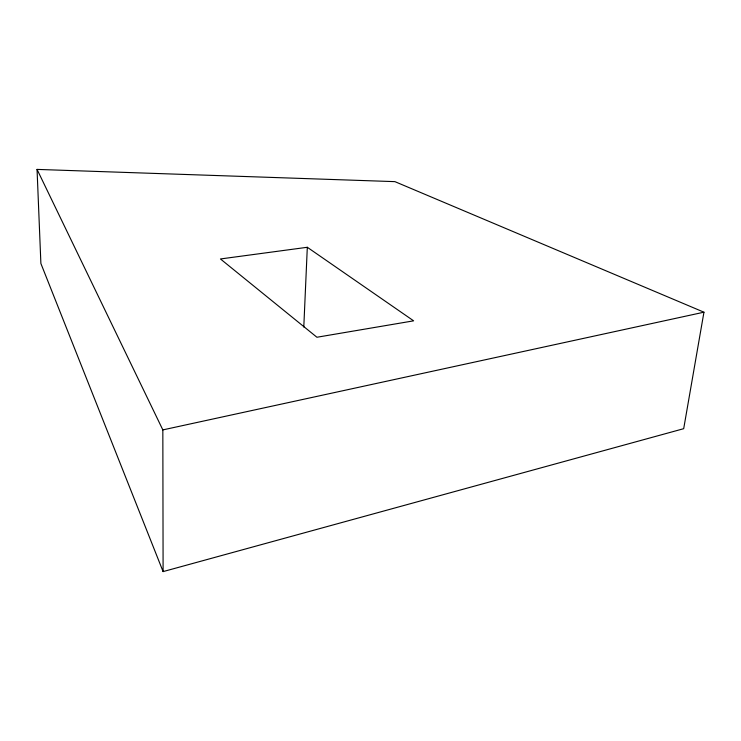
<?xml version="1.0" encoding="UTF-8"?>
<svg xmlns="http://www.w3.org/2000/svg" width="741" height="741" viewBox="0 0 741 741"><rect width="100%" height="100%" fill="white"/><g stroke="black" fill="none" stroke-linecap="round" stroke-linejoin="round"><path stroke-width="1.11" d="M303.791 327.04L307.311 247.281L220.447 258.961L316.926 337.248L413.626 320.834L307.311 247.281M703.95 312.193L683.693 428.687L163.103 571.598L40.885 263.481L37.05 169.402L394.897 181.638L703.95 312.193L162.835 429.9L37.05 169.402M162.835 429.9L163.103 571.598"/></g></svg>
